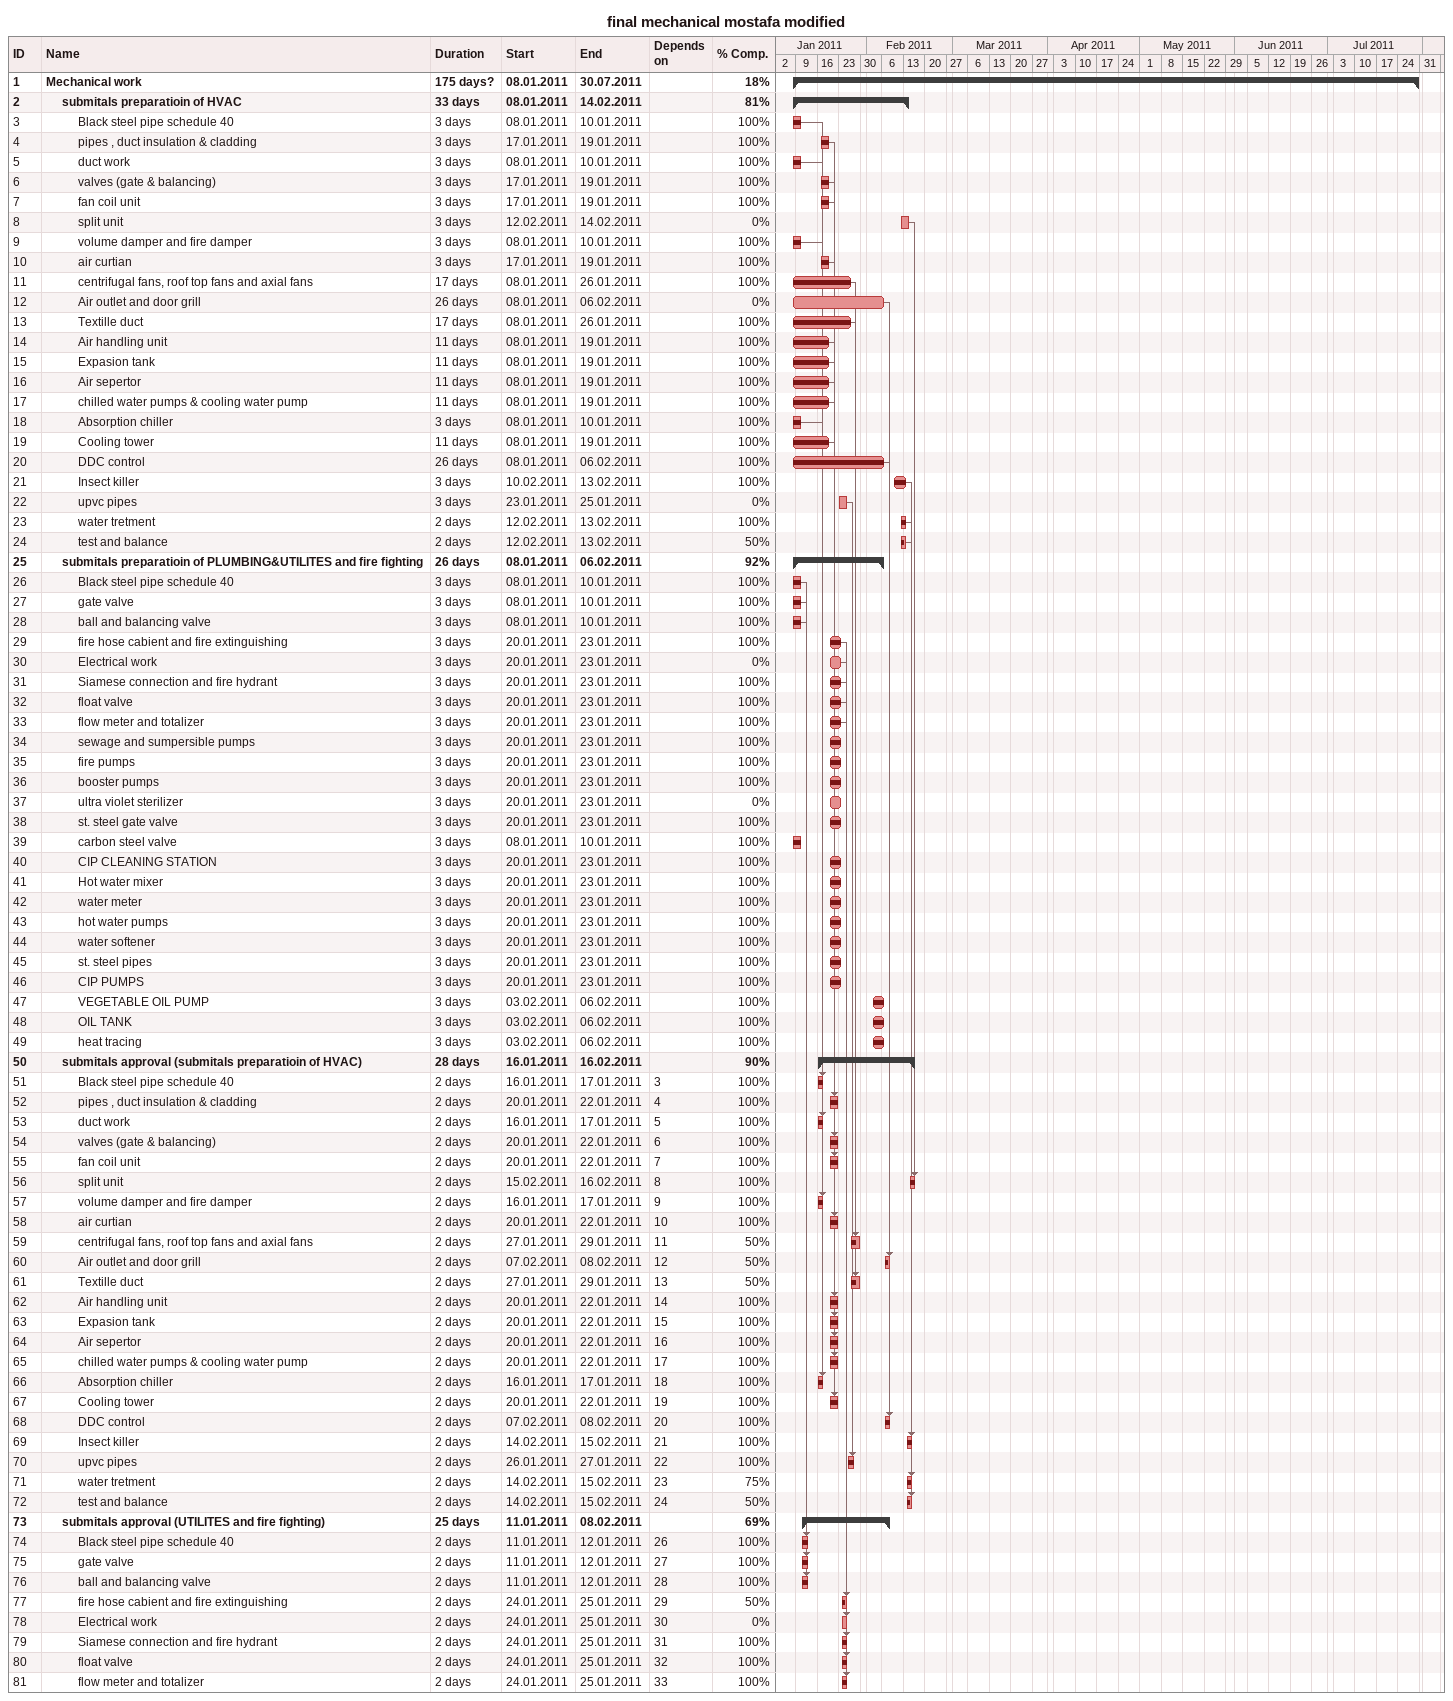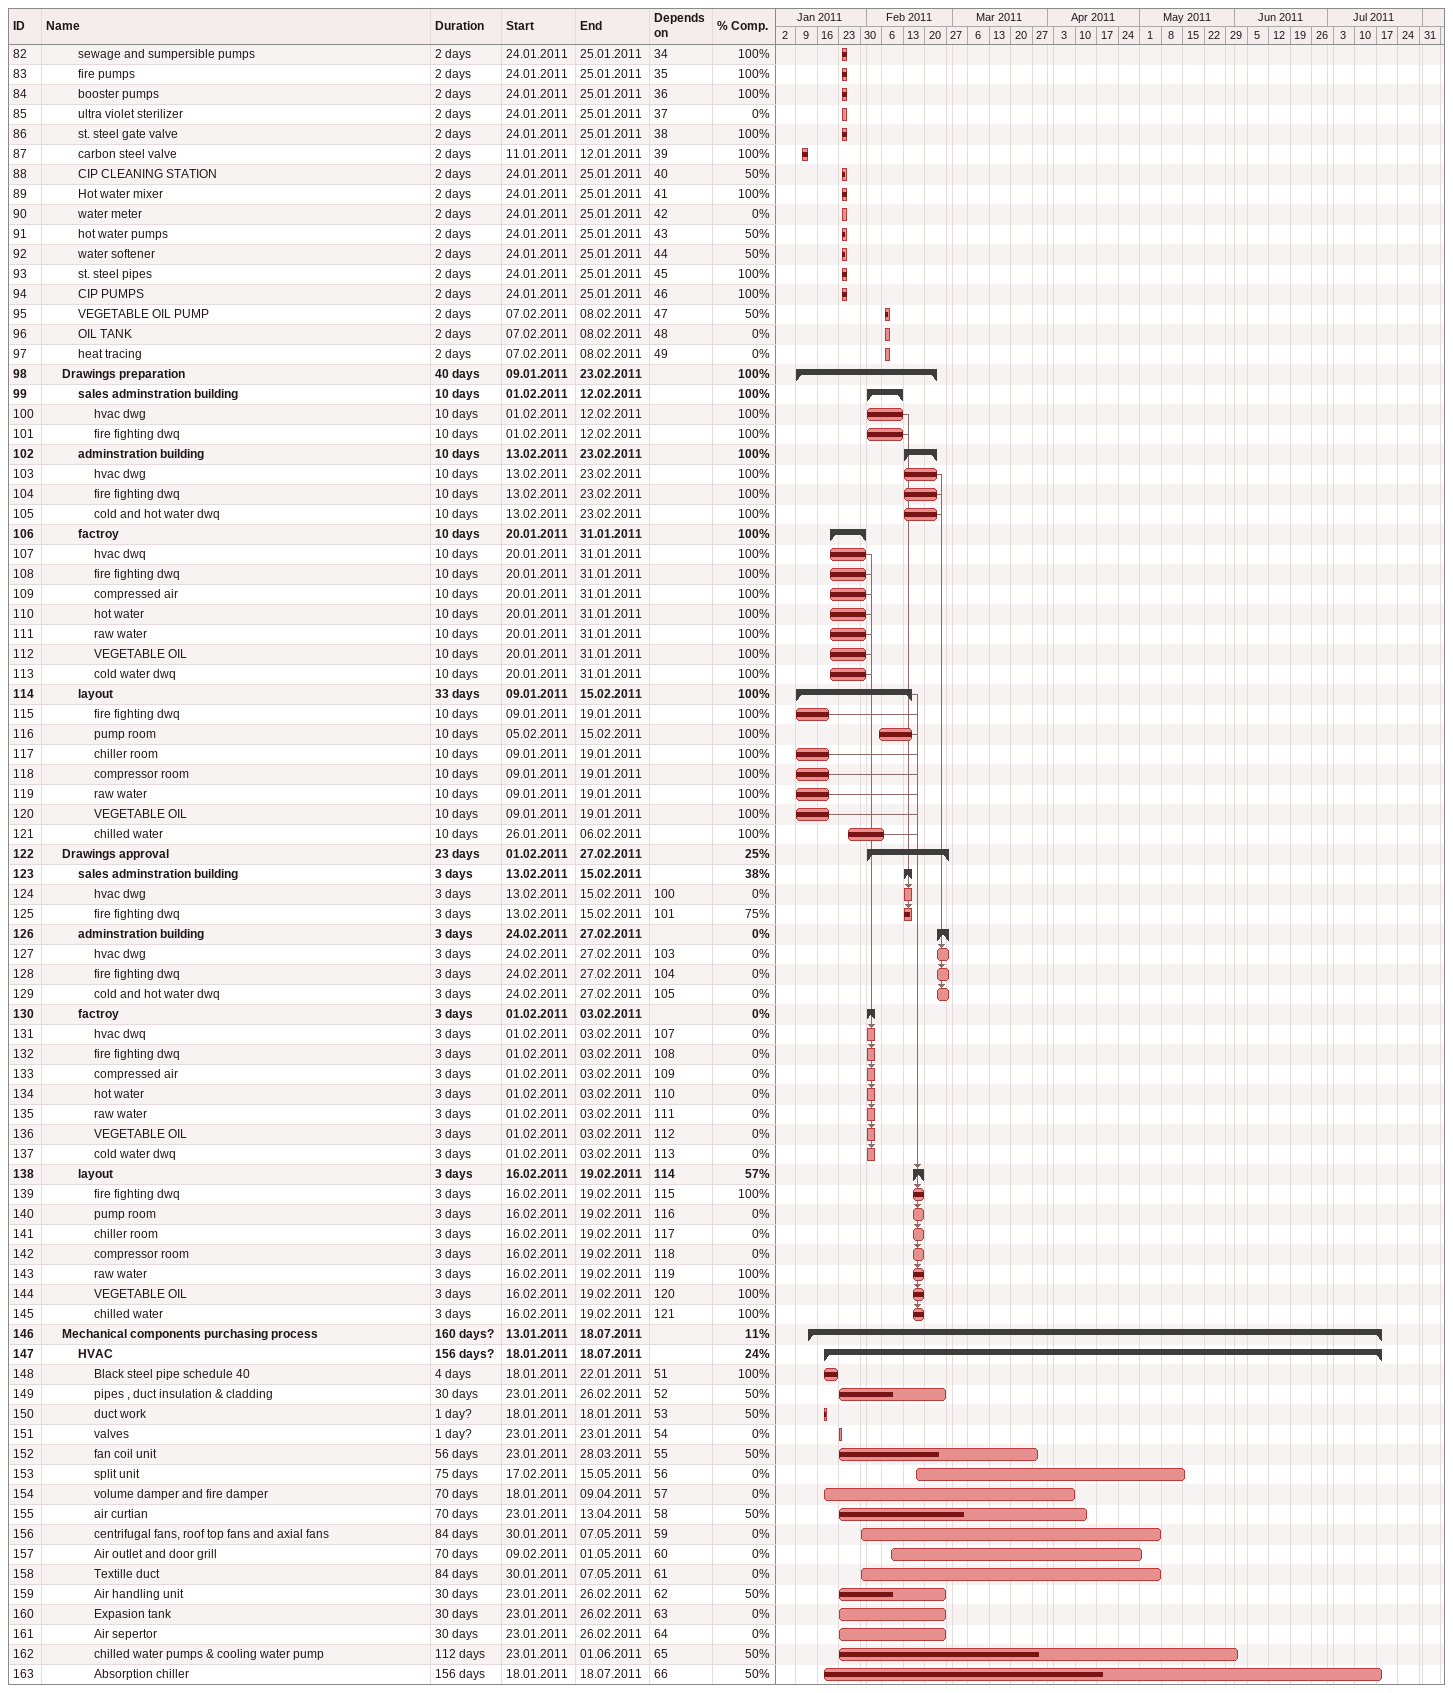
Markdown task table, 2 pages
final mechanical mostafa modified

| ID | Level | Task | Duration | Start | Finish | Predecessors | % complete |
|---|---|---|---|---|---|---|---|
| 1 | 1 | **Mechanical work** | 175d? | 2011-01-08 | 2011-07-30 |  | 18 |
| 2 | 2 | **submitals preparatioin of HVAC** | 33d | 2011-01-08 | 2011-02-14 |  | 81 |
| 3 | 3 | Black steel pipe schedule 40 | 3d | 2011-01-08 | 2011-01-10 |  | 100 |
| 4 | 3 | pipes , duct insulation & cladding | 3d | 2011-01-17 | 2011-01-19 |  | 100 |
| 5 | 3 | duct work | 3d | 2011-01-08 | 2011-01-10 |  | 100 |
| 6 | 3 | valves (gate & balancing) | 3d | 2011-01-17 | 2011-01-19 |  | 100 |
| 7 | 3 | fan coil unit | 3d | 2011-01-17 | 2011-01-19 |  | 100 |
| 8 | 3 | split unit | 3d | 2011-02-12 | 2011-02-14 |  | 0 |
| 9 | 3 | volume damper and fire damper | 3d | 2011-01-08 | 2011-01-10 |  | 100 |
| 10 | 3 | air curtian | 3d | 2011-01-17 | 2011-01-19 |  | 100 |
| 11 | 3 | centrifugal fans, roof top fans and axial fans | 17d | 2011-01-08 | 2011-01-26 |  | 100 |
| 12 | 3 | Air outlet and door grill | 26d | 2011-01-08 | 2011-02-06 |  | 0 |
| 13 | 3 | Textille duct | 17d | 2011-01-08 | 2011-01-26 |  | 100 |
| 14 | 3 | Air handling unit | 11d | 2011-01-08 | 2011-01-19 |  | 100 |
| 15 | 3 | Expasion tank | 11d | 2011-01-08 | 2011-01-19 |  | 100 |
| 16 | 3 | Air sepertor | 11d | 2011-01-08 | 2011-01-19 |  | 100 |
| 17 | 3 | chilled water pumps & cooling water pump | 11d | 2011-01-08 | 2011-01-19 |  | 100 |
| 18 | 3 | Absorption chiller | 3d | 2011-01-08 | 2011-01-10 |  | 100 |
| 19 | 3 | Cooling tower | 11d | 2011-01-08 | 2011-01-19 |  | 100 |
| 20 | 3 | DDC control | 26d | 2011-01-08 | 2011-02-06 |  | 100 |
| 21 | 3 | Insect killer | 3d | 2011-02-10 | 2011-02-13 |  | 100 |
| 22 | 3 | upvc pipes | 3d | 2011-01-23 | 2011-01-25 |  | 0 |
| 23 | 3 | water tretment | 2d | 2011-02-12 | 2011-02-13 |  | 100 |
| 24 | 3 | test and balance | 2d | 2011-02-12 | 2011-02-13 |  | 50 |
| 25 | 2 | **submitals preparatioin of PLUMBING&UTILITES and fire fighting** | 26d | 2011-01-08 | 2011-02-06 |  | 92 |
| 26 | 3 | Black steel pipe schedule 40 | 3d | 2011-01-08 | 2011-01-10 |  | 100 |
| 27 | 3 | gate valve | 3d | 2011-01-08 | 2011-01-10 |  | 100 |
| 28 | 3 | ball and balancing valve | 3d | 2011-01-08 | 2011-01-10 |  | 100 |
| 29 | 3 | fire hose cabient and fire extinguishing | 3d | 2011-01-20 | 2011-01-23 |  | 100 |
| 30 | 3 | Electrical work | 3d | 2011-01-20 | 2011-01-23 |  | 0 |
| 31 | 3 | Siamese connection and fire hydrant | 3d | 2011-01-20 | 2011-01-23 |  | 100 |
| 32 | 3 | float valve | 3d | 2011-01-20 | 2011-01-23 |  | 100 |
| 33 | 3 | flow meter and totalizer | 3d | 2011-01-20 | 2011-01-23 |  | 100 |
| 34 | 3 | sewage and sumpersible pumps | 3d | 2011-01-20 | 2011-01-23 |  | 100 |
| 35 | 3 | fire pumps | 3d | 2011-01-20 | 2011-01-23 |  | 100 |
| 36 | 3 | booster pumps | 3d | 2011-01-20 | 2011-01-23 |  | 100 |
| 37 | 3 | ultra violet sterilizer | 3d | 2011-01-20 | 2011-01-23 |  | 0 |
| 38 | 3 | st. steel gate valve | 3d | 2011-01-20 | 2011-01-23 |  | 100 |
| 39 | 3 | carbon steel valve | 3d | 2011-01-08 | 2011-01-10 |  | 100 |
| 40 | 3 | CIP CLEANING STATION | 3d | 2011-01-20 | 2011-01-23 |  | 100 |
| 41 | 3 | Hot water mixer | 3d | 2011-01-20 | 2011-01-23 |  | 100 |
| 42 | 3 | water meter | 3d | 2011-01-20 | 2011-01-23 |  | 100 |
| 43 | 3 | hot water pumps | 3d | 2011-01-20 | 2011-01-23 |  | 100 |
| 44 | 3 | water softener | 3d | 2011-01-20 | 2011-01-23 |  | 100 |
| 45 | 3 | st. steel pipes | 3d | 2011-01-20 | 2011-01-23 |  | 100 |
| 46 | 3 | CIP PUMPS | 3d | 2011-01-20 | 2011-01-23 |  | 100 |
| 47 | 3 | VEGETABLE OIL PUMP | 3d | 2011-02-03 | 2011-02-06 |  | 100 |
| 48 | 3 | OIL TANK | 3d | 2011-02-03 | 2011-02-06 |  | 100 |
| 49 | 3 | heat tracing | 3d | 2011-02-03 | 2011-02-06 |  | 100 |
| 50 | 2 | **submitals approval (submitals preparatioin of HVAC)** | 28d | 2011-01-16 | 2011-02-16 |  | 90 |
| 51 | 3 | Black steel pipe schedule 40 | 2d | 2011-01-16 | 2011-01-17 | 3 | 100 |
| 52 | 3 | pipes , duct insulation & cladding | 2d | 2011-01-20 | 2011-01-22 | 4 | 100 |
| 53 | 3 | duct work | 2d | 2011-01-16 | 2011-01-17 | 5 | 100 |
| 54 | 3 | valves (gate & balancing) | 2d | 2011-01-20 | 2011-01-22 | 6 | 100 |
| 55 | 3 | fan coil unit | 2d | 2011-01-20 | 2011-01-22 | 7 | 100 |
| 56 | 3 | split unit | 2d | 2011-02-15 | 2011-02-16 | 8 | 100 |
| 57 | 3 | volume damper and fire damper | 2d | 2011-01-16 | 2011-01-17 | 9 | 100 |
| 58 | 3 | air curtian | 2d | 2011-01-20 | 2011-01-22 | 10 | 100 |
| 59 | 3 | centrifugal fans, roof top fans and axial fans | 2d | 2011-01-27 | 2011-01-29 | 11 | 50 |
| 60 | 3 | Air outlet and door grill | 2d | 2011-02-07 | 2011-02-08 | 12 | 50 |
| 61 | 3 | Textille duct | 2d | 2011-01-27 | 2011-01-29 | 13 | 50 |
| 62 | 3 | Air handling unit | 2d | 2011-01-20 | 2011-01-22 | 14 | 100 |
| 63 | 3 | Expasion tank | 2d | 2011-01-20 | 2011-01-22 | 15 | 100 |
| 64 | 3 | Air sepertor | 2d | 2011-01-20 | 2011-01-22 | 16 | 100 |
| 65 | 3 | chilled water pumps & cooling water pump | 2d | 2011-01-20 | 2011-01-22 | 17 | 100 |
| 66 | 3 | Absorption chiller | 2d | 2011-01-16 | 2011-01-17 | 18 | 100 |
| 67 | 3 | Cooling tower | 2d | 2011-01-20 | 2011-01-22 | 19 | 100 |
| 68 | 3 | DDC control | 2d | 2011-02-07 | 2011-02-08 | 20 | 100 |
| 69 | 3 | Insect killer | 2d | 2011-02-14 | 2011-02-15 | 21 | 100 |
| 70 | 3 | upvc pipes | 2d | 2011-01-26 | 2011-01-27 | 22 | 100 |
| 71 | 3 | water tretment | 2d | 2011-02-14 | 2011-02-15 | 23 | 75 |
| 72 | 3 | test and balance | 2d | 2011-02-14 | 2011-02-15 | 24 | 50 |
| 73 | 2 | **submitals approval (UTILITES and fire fighting)** | 25d | 2011-01-11 | 2011-02-08 |  | 69 |
| 74 | 3 | Black steel pipe schedule 40 | 2d | 2011-01-11 | 2011-01-12 | 26 | 100 |
| 75 | 3 | gate valve | 2d | 2011-01-11 | 2011-01-12 | 27 | 100 |
| 76 | 3 | ball and balancing valve | 2d | 2011-01-11 | 2011-01-12 | 28 | 100 |
| 77 | 3 | fire hose cabient and fire extinguishing | 2d | 2011-01-24 | 2011-01-25 | 29 | 50 |
| 78 | 3 | Electrical work | 2d | 2011-01-24 | 2011-01-25 | 30 | 0 |
| 79 | 3 | Siamese connection and fire hydrant | 2d | 2011-01-24 | 2011-01-25 | 31 | 100 |
| 80 | 3 | float valve | 2d | 2011-01-24 | 2011-01-25 | 32 | 100 |
| 81 | 3 | flow meter and totalizer | 2d | 2011-01-24 | 2011-01-25 | 33 | 100 |
| 82 | 3 | sewage and sumpersible pumps | 2d | 2011-01-24 | 2011-01-25 | 34 | 100 |
| 83 | 3 | fire pumps | 2d | 2011-01-24 | 2011-01-25 | 35 | 100 |
| 84 | 3 | booster pumps | 2d | 2011-01-24 | 2011-01-25 | 36 | 100 |
| 85 | 3 | ultra violet sterilizer | 2d | 2011-01-24 | 2011-01-25 | 37 | 0 |
| 86 | 3 | st. steel gate valve | 2d | 2011-01-24 | 2011-01-25 | 38 | 100 |
| 87 | 3 | carbon steel valve | 2d | 2011-01-11 | 2011-01-12 | 39 | 100 |
| 88 | 3 | CIP CLEANING STATION | 2d | 2011-01-24 | 2011-01-25 | 40 | 50 |
| 89 | 3 | Hot water mixer | 2d | 2011-01-24 | 2011-01-25 | 41 | 100 |
| 90 | 3 | water meter | 2d | 2011-01-24 | 2011-01-25 | 42 | 0 |
| 91 | 3 | hot water pumps | 2d | 2011-01-24 | 2011-01-25 | 43 | 50 |
| 92 | 3 | water softener | 2d | 2011-01-24 | 2011-01-25 | 44 | 50 |
| 93 | 3 | st. steel pipes | 2d | 2011-01-24 | 2011-01-25 | 45 | 100 |
| 94 | 3 | CIP PUMPS | 2d | 2011-01-24 | 2011-01-25 | 46 | 100 |
| 95 | 3 | VEGETABLE OIL PUMP | 2d | 2011-02-07 | 2011-02-08 | 47 | 50 |
| 96 | 3 | OIL TANK | 2d | 2011-02-07 | 2011-02-08 | 48 | 0 |
| 97 | 3 | heat tracing | 2d | 2011-02-07 | 2011-02-08 | 49 | 0 |
| 98 | 2 | **Drawings preparation** | 40d | 2011-01-09 | 2011-02-23 |  | 100 |
| 99 | 3 | **sales adminstration building** | 10d | 2011-02-01 | 2011-02-12 |  | 100 |
| 100 | 4 | hvac dwg | 10d | 2011-02-01 | 2011-02-12 |  | 100 |
| 101 | 4 | fire fighting dwq | 10d | 2011-02-01 | 2011-02-12 |  | 100 |
| 102 | 3 | **adminstration building** | 10d | 2011-02-13 | 2011-02-23 |  | 100 |
| 103 | 4 | hvac dwg | 10d | 2011-02-13 | 2011-02-23 |  | 100 |
| 104 | 4 | fire fighting dwq | 10d | 2011-02-13 | 2011-02-23 |  | 100 |
| 105 | 4 | cold and hot water dwq | 10d | 2011-02-13 | 2011-02-23 |  | 100 |
| 106 | 3 | **factroy** | 10d | 2011-01-20 | 2011-01-31 |  | 100 |
| 107 | 4 | hvac dwq | 10d | 2011-01-20 | 2011-01-31 |  | 100 |
| 108 | 4 | fire fighting dwq | 10d | 2011-01-20 | 2011-01-31 |  | 100 |
| 109 | 4 | compressed air | 10d | 2011-01-20 | 2011-01-31 |  | 100 |
| 110 | 4 | hot water | 10d | 2011-01-20 | 2011-01-31 |  | 100 |
| 111 | 4 | raw water | 10d | 2011-01-20 | 2011-01-31 |  | 100 |
| 112 | 4 | VEGETABLE OIL | 10d | 2011-01-20 | 2011-01-31 |  | 100 |
| 113 | 4 | cold water dwq | 10d | 2011-01-20 | 2011-01-31 |  | 100 |
| 114 | 3 | **layout** | 33d | 2011-01-09 | 2011-02-15 |  | 100 |
| 115 | 4 | fire fighting dwq | 10d | 2011-01-09 | 2011-01-19 |  | 100 |
| 116 | 4 | pump room | 10d | 2011-02-05 | 2011-02-15 |  | 100 |
| 117 | 4 | chiller room | 10d | 2011-01-09 | 2011-01-19 |  | 100 |
| 118 | 4 | compressor room | 10d | 2011-01-09 | 2011-01-19 |  | 100 |
| 119 | 4 | raw water | 10d | 2011-01-09 | 2011-01-19 |  | 100 |
| 120 | 4 | VEGETABLE OIL | 10d | 2011-01-09 | 2011-01-19 |  | 100 |
| 121 | 4 | chilled water | 10d | 2011-01-26 | 2011-02-06 |  | 100 |
| 122 | 2 | **Drawings approval** | 23d | 2011-02-01 | 2011-02-27 |  | 25 |
| 123 | 3 | **sales adminstration building** | 3d | 2011-02-13 | 2011-02-15 |  | 38 |
| 124 | 4 | hvac dwg | 3d | 2011-02-13 | 2011-02-15 | 100 | 0 |
| 125 | 4 | fire fighting dwq | 3d | 2011-02-13 | 2011-02-15 | 101 | 75 |
| 126 | 3 | **adminstration building** | 3d | 2011-02-24 | 2011-02-27 |  | 0 |
| 127 | 4 | hvac dwg | 3d | 2011-02-24 | 2011-02-27 | 103 | 0 |
| 128 | 4 | fire fighting dwq | 3d | 2011-02-24 | 2011-02-27 | 104 | 0 |
| 129 | 4 | cold and hot water dwq | 3d | 2011-02-24 | 2011-02-27 | 105 | 0 |
| 130 | 3 | **factroy** | 3d | 2011-02-01 | 2011-02-03 |  | 0 |
| 131 | 4 | hvac dwq | 3d | 2011-02-01 | 2011-02-03 | 107 | 0 |
| 132 | 4 | fire fighting dwq | 3d | 2011-02-01 | 2011-02-03 | 108 | 0 |
| 133 | 4 | compressed air | 3d | 2011-02-01 | 2011-02-03 | 109 | 0 |
| 134 | 4 | hot water | 3d | 2011-02-01 | 2011-02-03 | 110 | 0 |
| 135 | 4 | raw water | 3d | 2011-02-01 | 2011-02-03 | 111 | 0 |
| 136 | 4 | VEGETABLE OIL | 3d | 2011-02-01 | 2011-02-03 | 112 | 0 |
| 137 | 4 | cold water dwq | 3d | 2011-02-01 | 2011-02-03 | 113 | 0 |
| 138 | 3 | **layout** | 3d | 2011-02-16 | 2011-02-19 | 114 | 57 |
| 139 | 4 | fire fighting dwq | 3d | 2011-02-16 | 2011-02-19 | 115 | 100 |
| 140 | 4 | pump room | 3d | 2011-02-16 | 2011-02-19 | 116 | 0 |
| 141 | 4 | chiller room | 3d | 2011-02-16 | 2011-02-19 | 117 | 0 |
| 142 | 4 | compressor room | 3d | 2011-02-16 | 2011-02-19 | 118 | 0 |
| 143 | 4 | raw water | 3d | 2011-02-16 | 2011-02-19 | 119 | 100 |
| 144 | 4 | VEGETABLE OIL | 3d | 2011-02-16 | 2011-02-19 | 120 | 100 |
| 145 | 4 | chilled water | 3d | 2011-02-16 | 2011-02-19 | 121 | 100 |
| 146 | 2 | **Mechanical components purchasing process** | 160d? | 2011-01-13 | 2011-07-18 |  | 11 |
| 147 | 3 | **HVAC** | 156d? | 2011-01-18 | 2011-07-18 |  | 24 |
| 148 | 4 | Black steel pipe schedule 40 | 4d | 2011-01-18 | 2011-01-22 | 51 | 100 |
| 149 | 4 | pipes , duct insulation & cladding | 30d | 2011-01-23 | 2011-02-26 | 52 | 50 |
| 150 | 4 | duct work | 1d? | 2011-01-18 | 2011-01-18 | 53 | 50 |
| 151 | 4 | valves | 1d? | 2011-01-23 | 2011-01-23 | 54 | 0 |
| 152 | 4 | fan coil unit | 56d | 2011-01-23 | 2011-03-28 | 55 | 50 |
| 153 | 4 | split unit | 75d | 2011-02-17 | 2011-05-15 | 56 | 0 |
| 154 | 4 | volume damper and fire damper | 70d | 2011-01-18 | 2011-04-09 | 57 | 0 |
| 155 | 4 | air curtian | 70d | 2011-01-23 | 2011-04-13 | 58 | 50 |
| 156 | 4 | centrifugal fans, roof top fans and axial fans | 84d | 2011-01-30 | 2011-05-07 | 59 | 0 |
| 157 | 4 | Air outlet and door grill | 70d | 2011-02-09 | 2011-05-01 | 60 | 0 |
| 158 | 4 | Textille duct | 84d | 2011-01-30 | 2011-05-07 | 61 | 0 |
| 159 | 4 | Air handling unit | 30d | 2011-01-23 | 2011-02-26 | 62 | 50 |
| 160 | 4 | Expasion tank | 30d | 2011-01-23 | 2011-02-26 | 63 | 0 |
| 161 | 4 | Air sepertor | 30d | 2011-01-23 | 2011-02-26 | 64 | 0 |
| 162 | 4 | chilled water pumps & cooling water pump | 112d | 2011-01-23 | 2011-06-01 | 65 | 50 |
| 163 | 4 | Absorption chiller | 156d | 2011-01-18 | 2011-07-18 | 66 | 50 |
